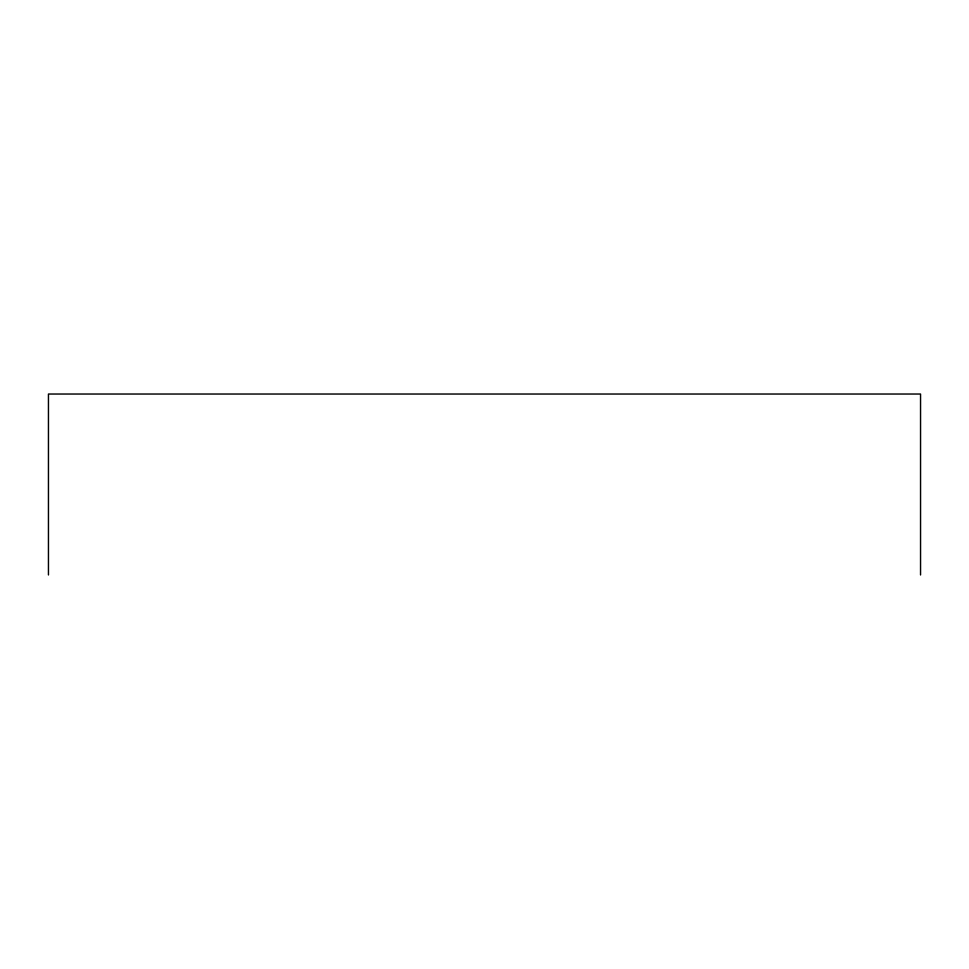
<?xml version="1.0" encoding="UTF-8"?>
<svg xmlns="http://www.w3.org/2000/svg" width="969" height="969" viewBox="0 0 969 969"><rect width="100%" height="100%" fill="white"/><g stroke="black" fill="none" stroke-linecap="round" stroke-linejoin="round"><path stroke-width="1.45" d="M920.55 574.968L920.55 394.032L48.45 394.032L48.45 574.968"/></g></svg>
